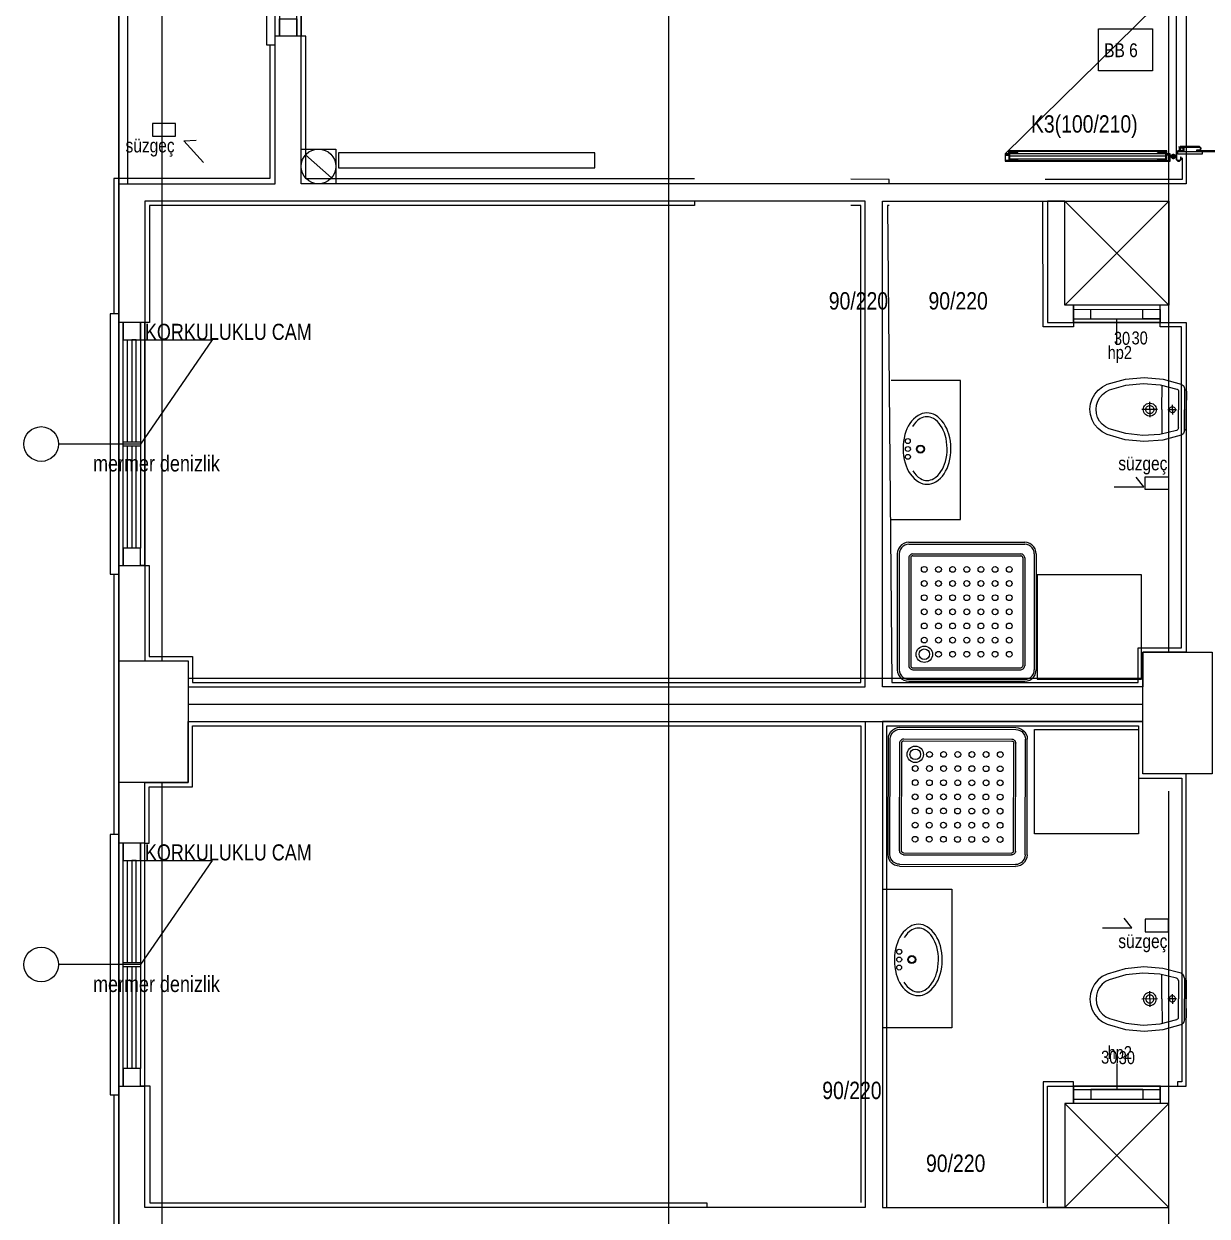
# Model space of a CAD drawing. Header units: centimetres. Extents: x 0 to 12309, y -30 to 2970.
# Drawn here: x 1313.7 to 1654.6, y 1533.8 to 1877.4 of the extents above; entities that cross this region are included whole.
import ezdxf

# ---------------------------------------------------------------- set-up
doc = ezdxf.new("R2010")
doc.units = ezdxf.units.CM
doc.layers.add('SCOTT-MIMARI', color=8, linetype='CONTINUOUS')
doc.styles.get("Standard").update_dxf_attribs({"font": 'arial.ttf', "width": 0.8})

msp = doc.modelspace()

# ---------------------------------------------------------------- linework, layer by layer
at = {"layer": 'SCOTT-MIMARI'}
for p, q in [((1645.65, 1887.3), (1645.65, 1840.32)), ((1597.37, 1839.92), (1597.42, 1839.92)), ((1642.65, 1839.27), (1597.77, 1839.27)), ((1643.05, 1839.92), (1643, 1839.92)), ((1644.33, 1839.48), (1644, 1839.48)), ((1644.3, 1838.92), (1644, 1838.92)), ((1645.65, 1839.17), (1644.05, 1839.17)), ((1644.85, 1839.97), (1644.85, 1838.37)), ((1645.38, 1839.45), (1645.65, 1839.45)), ((1645.38, 1838.89), (1645.65, 1838.89)), ((1628.57, 1784.85), (1628.58, 1792.36)), ((1641.6, 1766.21), (1641.64, 1773.27)), ((1646.38, 1771.43), (1646.35, 1766.19)), ((1648.13, 1772.13), (1648.1, 1766.18)), ((1648.13, 1771.93), (1648.28, 1771.93)), ((1648.63, 1771.57), (1648.6, 1766.17)), ((1640.36, 1766.22), (1635.79, 1766.24)), ((1638.1, 1766.23), (1638.09, 1764.01)), ((1638.1, 1766.23), (1638.11, 1768.45)), ((1641.6, 1766.21), (1641.56, 1759.15)), ((1645.82, 1766.19), (1643.27, 1766.2)), ((1644.6, 1766.19), (1644.59, 1764.79)), ((1644.6, 1766.19), (1644.61, 1767.6)), ((1646.32, 1760.94), (1646.35, 1766.19)), ((1648.07, 1760.23), (1648.1, 1766.18)), ((1648.57, 1760.77), (1648.6, 1766.17)), ((1648.07, 1760.43), (1648.22, 1760.43)), ((1568.69, 1727.98), (1602.05, 1727.98)), ((1568.69, 1727.42), (1602.05, 1727.42)), ((1565.36, 1724.64), (1565.36, 1691.28)), ((1565.91, 1724.64), (1565.91, 1691.28)), ((1568.69, 1723.53), (1568.69, 1692.39)), ((1569.25, 1723.53), (1569.25, 1692.39)), ((1569.8, 1724.64), (1600.94, 1724.64)), ((1569.8, 1724.08), (1600.94, 1724.08)), ((1601.5, 1723.53), (1601.5, 1692.39)), ((1602.05, 1723.53), (1602.05, 1692.39)), ((1604.83, 1724.64), (1604.83, 1691.28)), ((1605.39, 1724.64), (1605.39, 1691.28)), ((1569.8, 1691.84), (1600.94, 1691.84)), ((1569.8, 1691.28), (1600.94, 1691.28)), ((1568.69, 1688.5), (1602.05, 1688.5)), ((1568.69, 1687.94), (1602.05, 1687.94)), ((1566.11, 1674.12), (1599.47, 1674.03)), ((1566.12, 1674.67), (1599.47, 1674.59)), ((1562.69, 1637.99), (1562.77, 1671.35)), ((1563.24, 1637.98), (1563.33, 1671.34)), ((1566.03, 1639.09), (1566.1, 1670.22)), ((1566.58, 1639.09), (1566.66, 1670.22)), ((1567.22, 1671.33), (1598.35, 1671.26)), ((1567.22, 1670.78), (1598.35, 1670.7)), ((1598.83, 1639.01), (1598.91, 1670.14)), ((1599.38, 1639), (1599.46, 1670.14)), ((1602.16, 1637.89), (1602.25, 1671.25)), ((1602.72, 1637.88), (1602.8, 1671.24)), ((1567.13, 1637.97), (1598.27, 1637.9)), ((1567.14, 1638.53), (1598.27, 1638.45)), ((1566.01, 1634.64), (1599.37, 1634.56)), ((1566.02, 1635.2), (1599.38, 1635.11)), ((1641.6, 1596.41), (1641.56, 1603.47)), ((1646.32, 1601.68), (1646.35, 1596.43)), ((1648.07, 1602.39), (1648.1, 1596.44)), ((1648.07, 1602.19), (1648.22, 1602.19)), ((1648.57, 1601.84), (1648.6, 1596.44)), ((1638.1, 1596.39), (1638.09, 1598.61)), ((1644.6, 1596.42), (1644.59, 1597.82)), ((1640.36, 1596.4), (1635.79, 1596.38)), ((1638.1, 1596.39), (1638.11, 1594.17)), ((1641.6, 1596.41), (1641.64, 1589.35)), ((1645.82, 1596.43), (1643.27, 1596.42)), ((1644.6, 1596.42), (1644.61, 1595.02)), ((1646.38, 1591.19), (1646.35, 1596.43)), ((1648.13, 1590.49), (1648.1, 1596.44)), ((1648.63, 1591.04), (1648.6, 1596.44)), ((1648.13, 1590.69), (1648.28, 1590.69)), ((1628.57, 1577.77), (1628.58, 1570.26))]:
    msp.add_line(p, q, dxfattribs=at)
for points in [[(1499.42, 2464.04), (1499.42, 612.01)], [(2046.09, 2034.06), (2046.09, 2348.81), (1341.09, 2348.81), (1341.09, 1531.31)], [(1341.09, 1990.06), (1341.09, 1831.31), (1386.09, 1831.31), (1386.09, 2008.81), (1386.09, 2008.81), (1356.09, 2008.81), (1356.09, 1970.06), (1341.09, 1970.06)], [(1393.59, 2008.81), (1566.09, 2008.81), (1566.09, 2007.56), (1648.59, 2007.56), (1648.59, 1831.31), (1393.59, 1831.31), (1393.59, 2008.81)], [(1643.59, 1696.31), (1643.59, 2007.56)], [(1341.09, 1693.81), (1341.09, 1997.56)], [(1353.59, 1693.81), (1353.59, 1970.06)], [(1386.09, 1963.81), (1386.09, 1966.31), (1383.59, 1966.31), (1383.59, 1893.81), (1383.59, 1871.31), (1386.09, 1871.31)], [(1343.59, 1965.06), (1343.59, 1831.31)], [(1393.59, 1963.81), (1393.59, 1873.81), (1386.09, 1873.81), (1386.09, 1963.81), (1393.59, 1963.81), (1392.34, 1963.81), (1392.34, 1958.81), (1387.34, 1958.81), (1387.34, 1963.81), (1387.34, 1873.81), (1387.34, 1878.81), (1392.34, 1878.81), (1392.34, 1873.81), (1392.34, 1958.81), (1391.09, 1958.81), (1391.09, 1919.43)], [(1596.42, 1839.92), (1644.85, 1887.6), (1645.65, 1887.6)], [(1623.33, 1875.96), (1638.92, 1875.96), (1638.92, 1863.82), (1623.33, 1863.82), (1623.33, 1875.96)], [(1506.96, 1832.68), (1394.96, 1832.68), (1394.96, 1873.81), (1393.59, 1873.81)], [(1384.59, 1871.31), (1384.59, 1832.81), (1341.09, 1832.81), (1339.59, 1832.81), (1339.59, 1793.81)], [(1350.75, 1845.01), (1357.45, 1845.01), (1357.45, 1848.71), (1350.75, 1848.71), (1350.75, 1845.01)], [(1365.49, 1837.39), (1359.76, 1843.71), (1363.34, 1843.9)], [(1647.8, 1840.82), (1646.15, 1840.82), (1645.65, 1840.32), (1645.65, 1838.32), (1646.15, 1837.82), (1646.65, 1837.82), (1647.15, 1838.32), (1647.15, 1839.01), (1646.95, 1839.01), (1646.95, 1838.32), (1646.65, 1838.02), (1646.15, 1838.02), (1645.85, 1838.32), (1645.85, 1840.32), (1646.15, 1840.62), (1648, 1840.62), (1648, 1841.82), (1646.86, 1841.82), (1646.86, 1841.87), (1652.39, 1841.87), (1652.69, 1841.57), (1652.69, 1841.32), (1652.39, 1841.02), (1651.55, 1841.02), (1651.55, 1840.82), (1652.39, 1840.82), (1652.89, 1841.32), (1652.89, 1841.57), (1652.39, 1842.07), (1646.86, 1842.07), (1646.86, 1841.62), (1647.8, 1841.62), (1647.8, 1840.82)], [(1646.8, 1841.57), (1646.59, 1841.83), (1646.55, 1842.04), (1646.55, 1841.57), (1646.55, 1840.87), (1647.74, 1840.87), (1647.74, 1841.57), (1646.8, 1841.57)], [(1403.59, 1841.31), (1403.59, 1831.31), (1393.59, 1831.31), (1393.59, 1841.31), (1403.59, 1841.31)], [(1394.83, 1839.61), (1402.34, 1833.01)], [(1478.25, 1835.85), (1478.25, 1840.22), (1404.35, 1840.22), (1404.35, 1835.85), (1478.25, 1835.85)], [(1596.52, 1837.87), (1596.52, 1839.82), (1597.37, 1839.82), (1597.37, 1839.92), (1596.42, 1839.92), (1596.42, 1837.77), (1644, 1837.77), (1644, 1839.92), (1643.05, 1839.92), (1643.05, 1839.82), (1643.9, 1839.82), (1643.9, 1837.87), (1596.52, 1837.87)], [(1596.52, 1839.57), (1597.47, 1839.57), (1597.47, 1837.97), (1596.52, 1837.97)], [(1596.67, 1839.67), (1597.52, 1839.67), (1597.52, 1840.67), (1642.9, 1840.67), (1642.9, 1839.67), (1643.75, 1839.67), (1643.75, 1839.77), (1643, 1839.77), (1643, 1840.77), (1597.42, 1840.77), (1597.42, 1839.77), (1596.67, 1839.77), (1596.67, 1839.67)], [(1597.57, 1837.92), (1600.07, 1837.92), (1600.07, 1838.12), (1597.77, 1838.12), (1597.77, 1840.42), (1600.07, 1840.42), (1600.07, 1840.62), (1597.57, 1840.62), (1597.57, 1837.92)], [(1600.12, 1840.37), (1597.82, 1840.37), (1597.82, 1840.02), (1642.6, 1840.02), (1642.6, 1840.37), (1640.3, 1840.37), (1640.3, 1840.62), (1600.12, 1840.62), (1600.12, 1840.37)], [(1600.12, 1837.92), (1600.12, 1838.17), (1597.82, 1838.17), (1597.82, 1838.52), (1642.6, 1838.52), (1642.6, 1838.17), (1640.3, 1838.17), (1640.3, 1837.92), (1600.12, 1837.92)], [(1607.99, 1832.62), (1647.49, 1832.62), (1647.49, 1838.81)], [(1642.65, 1838.12), (1640.35, 1838.12), (1640.35, 1837.92), (1642.85, 1837.92), (1642.85, 1840.62), (1640.35, 1840.62), (1640.35, 1840.42), (1642.65, 1840.42), (1642.65, 1838.12)], [(1643.9, 1839.57), (1642.95, 1839.57), (1642.95, 1837.97), (1643.9, 1837.97)], [(1646.18, 1839.81), (1646.18, 1840.56), (1653.15, 1840.56), (1653.15, 1839.81), (1646.18, 1839.81)], [(1646.85, 1841.47), (1646.91, 1840.97), (1646.65, 1840.97), (1646.65, 1841.53), (1646.78, 1841.47), (1646.8, 1841.47), (1646.85, 1841.47)], [(1657.65, 1838.02), (1658.15, 1838.02), (1657.65, 1838.02), (1657.35, 1838.32), (1657.35, 1839.01), (1657.15, 1839.01), (1657.15, 1838.32), (1657.65, 1837.82), (1658.15, 1837.82), (1658.65, 1838.32), (1658.65, 1840.32), (1658.15, 1840.82), (1652.62, 1840.82), (1652.62, 1840.62), (1658.15, 1840.62), (1658.45, 1840.32), (1658.45, 1838.32), (1658.15, 1838.02)], [(1562.99, 1831.31), (1562.99, 1832.56), (1551.96, 1832.58)], [(1556.09, 1826.31), (1348.59, 1826.31), (1348.59, 1693.81), (1361.09, 1693.81), (1361.09, 1686.31), (1556.09, 1686.31), (1556.09, 1826.31)], [(1506.95, 1826.31), (1506.94, 1825.06), (1349.94, 1825.06), (1349.94, 1791.31), (1348.59, 1791.31)], [(1348.59, 1721.31), (1349.84, 1721.31), (1349.84, 1695.06), (1362.34, 1695.06), (1362.34, 1687.56), (1554.84, 1687.56), (1554.84, 1825.06), (1551.94, 1825.06)], [(1648.59, 1696.31), (1636.09, 1696.31), (1636.09, 1686.31), (1561.09, 1686.31), (1561.09, 1826.31), (1613.59, 1826.31), (1613.59, 1826.31), (1608.59, 1826.31), (1608.59, 1791.31), (1648.59, 1791.31), (1648.59, 1696.31)], [(1563, 1825.04), (1562.5, 1825.04), (1563.74, 1687.55), (1634.74, 1687.55), (1634.74, 1697.55), (1647.24, 1697.55), (1647.24, 1790.05), (1641.08, 1790.05), (1641.08, 1791.31)], [(1616.08, 1791.35), (1616.08, 1790.1), (1607.33, 1790.1), (1607.25, 1826.31)], [(1613.59, 1826.31), (1643.59, 1826.31), (1643.59, 1796.31), (1613.59, 1796.31), (1613.59, 1826.31), (1643.59, 1796.31), (1613.59, 1796.31), (1643.59, 1826.31)], [(1341.09, 1791.31), (1341.09, 1793.81), (1338.59, 1793.81), (1338.59, 1721.31), (1338.59, 1718.81), (1341.09, 1718.81)], [(1616.08, 1791.32), (1616.08, 1791.32), (1616.09, 1796.32), (1616.09, 1795.13), (1641.09, 1795.1), (1641.08, 1791.3), (1616.08, 1791.32)], [(1641.09, 1796.3), (1616.09, 1796.32), (1616.08, 1791.35), (1641.08, 1791.3), (1641.09, 1796.3)], [(1616.08, 1792.35), (1621.08, 1792.34), (1621.09, 1795.12)], [(1641.08, 1792.37), (1636.08, 1792.38), (1636.09, 1795.11)], [(1348.59, 1721.31), (1348.59, 1791.31), (1341.09, 1791.31), (1341.09, 1721.31), (1348.59, 1721.31), (1347.34, 1721.31), (1347.34, 1726.31), (1342.34, 1726.31), (1342.34, 1721.31), (1342.34, 1791.31), (1342.34, 1786.31), (1347.34, 1786.31), (1347.34, 1791.31), (1347.34, 1726.31), (1346.09, 1726.31), (1346.09, 1755.68)], [(1621.08, 1792.34), (1641.08, 1792.37)], [(1636.08, 1792.33), (1621.08, 1792.34)], [(1641.08, 1792.32), (1641.08, 1792.32)], [(1343.59, 1756.93), (1343.59, 1786.31)], [(1346.09, 1756.93), (1346.09, 1786.31), (1344.84, 1786.31), (1344.84, 1756.93)], [(1347.34, 1786.31), (1367.92, 1786.31), (1347.34, 1756.31)], [(1563.59, 1734.58), (1583.59, 1734.58), (1583.59, 1774.58), (1563.59, 1774.58)], [(1620.85, 1766.31), (1621.01, 1767.86), (1621.48, 1769.33), (1622.23, 1770.69), (1623.23, 1771.87), (1624.45, 1772.82), (1625.84, 1773.52)], [(1625.84, 1773.52), (1631.08, 1774.99), (1636.5, 1775.49), (1641.92, 1775), (1647.16, 1773.54)], [(1626.46, 1771.88), (1631.22, 1773.23), (1636.15, 1773.73), (1641.08, 1773.37), (1645.88, 1772.14)], [(1647.16, 1773.54), (1647.43, 1773.4), (1647.67, 1773.21), (1647.87, 1772.98), (1648.01, 1772.72), (1648.1, 1772.43), (1648.13, 1772.13)], [(1622.6, 1766.31), (1622.73, 1767.5), (1623.09, 1768.64), (1623.67, 1769.69), (1624.45, 1770.61), (1625.39, 1771.34), (1626.46, 1771.88)], [(1645.88, 1772.14), (1646.01, 1772.08), (1646.14, 1771.98), (1646.24, 1771.87), (1646.32, 1771.73), (1646.36, 1771.59), (1646.38, 1771.43)], [(1648.28, 1771.93), (1648.36, 1771.92), (1648.43, 1771.89), (1648.5, 1771.85), (1648.55, 1771.79), (1648.59, 1771.73), (1648.62, 1771.65), (1648.63, 1771.57)], [(1625.77, 1759.06), (1624.39, 1759.77), (1623.18, 1760.74), (1622.19, 1761.93), (1621.45, 1763.29), (1621, 1764.77), (1620.85, 1766.31)], [(1626.41, 1760.69), (1625.34, 1761.24), (1624.4, 1761.99), (1623.63, 1762.91), (1623.06, 1763.96), (1622.71, 1765.11), (1622.6, 1766.31)], [(1636.23, 1766.24), (1636.27, 1766.63), (1636.39, 1767), (1636.59, 1767.34), (1636.85, 1767.63), (1637.17, 1767.86), (1637.53, 1768.01), (1637.91, 1768.09), (1638.31, 1768.09), (1638.69, 1768.01), (1639.05, 1767.85), (1639.36, 1767.61), (1639.62, 1767.32), (1639.82, 1766.98), (1639.94, 1766.61), (1639.98, 1766.22)], [(1639.98, 1766.22), (1639.93, 1765.83), (1639.81, 1765.46), (1639.61, 1765.12), (1639.35, 1764.83), (1639.03, 1764.6), (1638.67, 1764.44), (1638.29, 1764.36), (1637.89, 1764.36), (1637.51, 1764.45), (1637.15, 1764.61), (1636.84, 1764.84), (1636.58, 1765.13), (1636.38, 1765.47), (1636.26, 1765.85), (1636.23, 1766.24)], [(1636.95, 1766.23), (1636.98, 1766.47), (1637.05, 1766.7), (1637.17, 1766.91), (1637.34, 1767.09), (1637.53, 1767.23), (1637.75, 1767.32), (1637.99, 1767.37), (1638.23, 1767.37), (1638.46, 1767.32), (1638.68, 1767.22), (1638.87, 1767.08), (1639.03, 1766.9), (1639.15, 1766.69), (1639.23, 1766.46), (1639.25, 1766.22)], [(1639.25, 1766.22), (1639.22, 1765.98), (1639.15, 1765.75), (1639.03, 1765.55), (1638.87, 1765.37), (1638.67, 1765.23), (1638.45, 1765.13), (1638.21, 1765.08), (1637.97, 1765.08), (1637.74, 1765.14), (1637.52, 1765.23), (1637.33, 1765.38), (1637.17, 1765.56), (1637.05, 1765.77), (1636.97, 1765.99), (1636.95, 1766.23)], [(1643.73, 1766.2), (1643.75, 1766.38), (1643.8, 1766.55), (1643.89, 1766.71), (1644.02, 1766.85), (1644.17, 1766.95), (1644.33, 1767.03), (1644.51, 1767.07), (1644.7, 1767.06), (1644.87, 1767.03), (1645.04, 1766.95), (1645.19, 1766.84), (1645.31, 1766.71), (1645.4, 1766.55), (1645.46, 1766.37), (1645.48, 1766.19)], [(1645.48, 1766.19), (1645.46, 1766.01), (1645.4, 1765.83), (1645.31, 1765.68), (1645.18, 1765.54), (1645.03, 1765.43), (1644.87, 1765.36), (1644.69, 1765.32), (1644.5, 1765.32), (1644.33, 1765.36), (1644.16, 1765.44), (1644.01, 1765.55), (1643.89, 1765.68), (1643.8, 1765.84), (1643.74, 1766.02), (1643.73, 1766.2)], [(1571.36, 1764.55), (1570.68, 1764.06), (1570.05, 1763.51), (1569.48, 1762.9), (1568.99, 1762.22)], [(1571.94, 1763.62), (1571.3, 1763.16), (1570.71, 1762.63), (1570.19, 1762.03), (1569.74, 1761.38)], [(1573.84, 1765.27), (1573.19, 1765.22), (1572.55, 1765.08), (1571.94, 1764.85), (1571.36, 1764.55)], [(1573.84, 1764.17), (1573.35, 1764.14), (1572.86, 1764.03), (1572.39, 1763.86), (1571.94, 1763.62)], [(1576.32, 1764.58), (1575.74, 1764.88), (1575.13, 1765.1), (1574.49, 1765.23), (1573.84, 1765.27)], [(1575.75, 1763.65), (1575.31, 1763.88), (1574.83, 1764.04), (1574.34, 1764.14), (1573.84, 1764.17)], [(1577.83, 1761.68), (1577.39, 1762.25), (1576.89, 1762.77), (1576.35, 1763.24), (1575.75, 1763.65)], [(1578.73, 1762.29), (1578.22, 1762.96), (1577.65, 1763.57), (1577.01, 1764.11), (1576.32, 1764.58)], [(1568.99, 1762.22), (1568.53, 1761.47), (1568.14, 1760.69), (1567.81, 1759.87), (1567.55, 1759.03)], [(1579.16, 1758.82), (1578.91, 1759.57), (1578.61, 1760.3), (1578.24, 1761), (1577.83, 1761.68)], [(1580.21, 1759.12), (1579.94, 1759.96), (1579.6, 1760.77), (1579.19, 1761.55), (1578.73, 1762.29)], [(1580.8, 1755.04), (1580.76, 1756.07), (1580.64, 1757.1), (1580.46, 1758.12), (1580.21, 1759.12)], [(1645.81, 1760.23), (1641.01, 1759.06), (1636.07, 1758.74), (1631.15, 1759.29), (1626.41, 1760.69)], [(1646.32, 1760.94), (1646.31, 1760.79), (1646.26, 1760.64), (1646.18, 1760.5), (1646.08, 1760.39), (1645.96, 1760.3), (1645.81, 1760.23)], [(1648.07, 1760.23), (1648.04, 1759.93), (1647.95, 1759.64), (1647.8, 1759.37), (1647.6, 1759.14), (1647.36, 1758.96), (1647.09, 1758.83)], [(1648.57, 1760.77), (1648.56, 1760.7), (1648.54, 1760.62), (1648.5, 1760.56), (1648.44, 1760.5), (1648.37, 1760.46), (1648.3, 1760.43), (1648.22, 1760.43)], [(1347.34, 1756.31), (1323.71, 1756.31)], [(1347.34, 1755.68), (1342.34, 1755.68), (1342.34, 1756.93), (1347.34, 1756.93), (1347.34, 1755.68)], [(1344.84, 1755.68), (1344.84, 1726.31), (1343.59, 1726.31), (1343.59, 1755.68)], [(1567.55, 1759.03), (1567.31, 1758.03), (1567.14, 1757.01), (1567.05, 1755.98), (1567.02, 1754.94)], [(1579.7, 1755.03), (1579.67, 1755.99), (1579.56, 1756.94), (1579.39, 1757.89), (1579.16, 1758.82)], [(1647.09, 1758.83), (1641.83, 1757.42), (1636.41, 1756.99), (1630.99, 1757.54), (1625.77, 1759.06)], [(1567.02, 1754.94), (1567.06, 1753.91), (1567.17, 1752.88), (1567.35, 1751.86), (1567.6, 1750.86)], [(1579.21, 1751.23), (1579.43, 1752.17), (1579.59, 1753.11), (1579.68, 1754.07), (1579.7, 1755.03)], [(1580.27, 1750.94), (1580.51, 1751.95), (1580.67, 1752.97), (1580.77, 1754), (1580.8, 1755.04)], [(1567.6, 1750.86), (1567.88, 1750.02), (1568.22, 1749.21), (1568.62, 1748.43), (1569.09, 1747.69)], [(1577.92, 1748.36), (1578.33, 1749.03), (1578.68, 1749.74), (1578.98, 1750.48), (1579.21, 1751.23)], [(1578.83, 1747.75), (1579.28, 1748.51), (1579.68, 1749.29), (1580.01, 1750.11), (1580.27, 1750.94)], [(1569.09, 1747.69), (1569.59, 1747.02), (1570.17, 1746.41), (1570.81, 1745.87), (1571.5, 1745.4)], [(1569.83, 1748.55), (1570.29, 1747.9), (1570.82, 1747.31), (1571.41, 1746.78), (1572.06, 1746.33)], [(1571.5, 1745.4), (1572.08, 1745.1), (1572.69, 1744.88), (1573.33, 1744.75), (1573.98, 1744.71)], [(1572.06, 1746.33), (1572.51, 1746.1), (1572.98, 1745.93), (1573.47, 1745.83), (1573.97, 1745.8)], [(1573.97, 1745.8), (1574.47, 1745.84), (1574.96, 1745.95), (1575.43, 1746.12), (1575.87, 1746.36)], [(1573.98, 1744.71), (1574.63, 1744.76), (1575.27, 1744.9), (1575.88, 1745.12), (1576.45, 1745.43)], [(1575.87, 1746.36), (1576.46, 1746.77), (1577, 1747.25), (1577.49, 1747.78), (1577.92, 1748.36)], [(1576.45, 1745.43), (1577.14, 1745.91), (1577.77, 1746.47), (1578.33, 1747.08), (1578.83, 1747.75)], [(1627.88, 1743.96), (1636.4, 1743.96), (1634.14, 1746.74)], [(1636.77, 1746.88), (1643.47, 1746.88), (1643.47, 1743.19), (1636.77, 1743.19), (1636.77, 1746.88)], [(1568.69, 1727.98), (1567.95, 1727.89), (1567.24, 1727.65), (1566.61, 1727.25), (1566.08, 1726.72), (1565.69, 1726.09), (1565.44, 1725.38), (1565.36, 1724.64)], [(1568.69, 1727.42), (1568.07, 1727.35), (1567.49, 1727.15), (1566.96, 1726.81), (1566.52, 1726.37), (1566.19, 1725.85), (1565.98, 1725.26), (1565.91, 1724.64)], [(1605.39, 1724.64), (1605.3, 1725.38), (1605.06, 1726.09), (1604.66, 1726.72), (1604.13, 1727.25), (1603.5, 1727.65), (1602.79, 1727.89), (1602.05, 1727.98)], [(1604.83, 1724.64), (1604.76, 1725.26), (1604.56, 1725.85), (1604.22, 1726.37), (1603.78, 1726.81), (1603.26, 1727.15), (1602.67, 1727.35), (1602.05, 1727.42)], [(1569.8, 1724.64), (1569.56, 1724.61), (1569.32, 1724.53), (1569.11, 1724.4), (1568.93, 1724.22), (1568.8, 1724.01), (1568.72, 1723.78), (1568.69, 1723.53)], [(1569.8, 1724.08), (1569.68, 1724.07), (1569.56, 1724.03), (1569.46, 1723.96), (1569.37, 1723.88), (1569.3, 1723.77), (1569.26, 1723.65), (1569.25, 1723.53)], [(1602.05, 1723.53), (1602.02, 1723.78), (1601.94, 1724.01), (1601.81, 1724.22), (1601.63, 1724.4), (1601.42, 1724.53), (1601.19, 1724.61), (1600.94, 1724.64)], [(1601.5, 1723.53), (1601.48, 1723.65), (1601.44, 1723.77), (1601.37, 1723.88), (1601.29, 1723.96), (1601.18, 1724.03), (1601.06, 1724.07), (1600.94, 1724.08)], [(1339.59, 1718.81), (1339.59, 1643.81)], [(1635.66, 1718.59), (1605.66, 1718.59), (1605.66, 1688.59), (1635.66, 1688.59), (1635.66, 1718.59)], [(1636.09, 1661.31), (1636.09, 1696.31), (1656.09, 1696.31), (1656.09, 1661.31), (1636.09, 1661.31)], [(1361.09, 1693.81), (1361.09, 1658.81), (1341.09, 1658.81), (1341.09, 1693.81), (1361.09, 1693.81)], [(1565.36, 1691.28), (1565.44, 1690.54), (1565.69, 1689.83), (1566.08, 1689.2), (1566.61, 1688.67), (1567.24, 1688.28), (1567.95, 1688.03), (1568.69, 1687.94)], [(1565.91, 1691.28), (1565.98, 1690.66), (1566.19, 1690.07), (1566.52, 1689.55), (1566.96, 1689.11), (1567.49, 1688.78), (1568.07, 1688.57), (1568.69, 1688.5)], [(1568.69, 1692.39), (1568.72, 1692.15), (1568.8, 1691.91), (1568.93, 1691.7), (1569.11, 1691.52), (1569.32, 1691.39), (1569.56, 1691.31), (1569.8, 1691.28)], [(1569.25, 1692.39), (1569.26, 1692.27), (1569.3, 1692.15), (1569.37, 1692.05), (1569.46, 1691.96), (1569.56, 1691.89), (1569.68, 1691.85), (1569.8, 1691.84)], [(1600.94, 1691.84), (1601.06, 1691.85), (1601.18, 1691.89), (1601.29, 1691.96), (1601.37, 1692.05), (1601.44, 1692.15), (1601.48, 1692.27), (1601.5, 1692.39)], [(1600.94, 1691.28), (1601.19, 1691.31), (1601.42, 1691.39), (1601.63, 1691.52), (1601.81, 1691.7), (1601.94, 1691.91), (1602.02, 1692.15), (1602.05, 1692.39)], [(1602.05, 1687.94), (1602.79, 1688.03), (1603.5, 1688.28), (1604.13, 1688.67), (1604.66, 1689.2), (1605.06, 1689.83), (1605.3, 1690.54), (1605.39, 1691.28)], [(1602.05, 1688.5), (1602.67, 1688.57), (1603.26, 1688.78), (1603.78, 1689.11), (1604.22, 1689.55), (1604.56, 1690.07), (1604.76, 1690.66), (1604.83, 1691.28)], [(1361.09, 1688.81), (1636.09, 1688.81)], [(1361.09, 1681.31), (1636.09, 1681.31)], [(1556.09, 1536.31), (1348.59, 1536.31), (1348.59, 1658.81), (1361.09, 1658.81), (1361.09, 1676.31), (1556.09, 1676.31), (1556.09, 1536.31)], [(1348.59, 1641.31), (1349.84, 1641.31), (1349.84, 1657.56), (1362.34, 1657.56), (1362.34, 1675.06), (1554.84, 1675.06), (1554.84, 1537.73)], [(1361.09, 1676.31), (1636.09, 1676.31)], [(1648.59, 1661.31), (1636.09, 1661.31), (1636.09, 1676.31), (1561.09, 1676.31), (1561.09, 1536.31), (1613.59, 1536.31), (1613.59, 1536.31), (1608.59, 1536.31), (1608.59, 1571.31), (1648.59, 1571.31), (1648.59, 1661.31)], [(1562.34, 1536.31), (1562.34, 1675.06), (1634.84, 1675.06), (1634.84, 1660.06), (1647.34, 1660.06), (1647.34, 1572.56), (1646.07, 1572.56), (1646.08, 1571.32)], [(1562.77, 1671.35), (1562.86, 1672.09), (1563.1, 1672.79), (1563.5, 1673.42), (1564.03, 1673.95), (1564.67, 1674.35), (1565.37, 1674.59), (1566.12, 1674.67)], [(1563.33, 1671.34), (1563.4, 1671.96), (1563.61, 1672.55), (1563.94, 1673.08), (1564.38, 1673.51), (1564.91, 1673.84), (1565.5, 1674.05), (1566.11, 1674.12)], [(1599.47, 1674.59), (1600.22, 1674.5), (1600.92, 1674.25), (1601.55, 1673.86), (1602.08, 1673.33), (1602.48, 1672.69), (1602.72, 1671.99), (1602.8, 1671.24)], [(1599.47, 1674.03), (1600.09, 1673.96), (1600.68, 1673.75), (1601.21, 1673.42), (1601.64, 1672.98), (1601.97, 1672.45), (1602.18, 1671.86), (1602.25, 1671.25)], [(1634.84, 1644.02), (1604.84, 1644.02), (1604.84, 1674.02), (1634.84, 1674.02), (1634.84, 1644.02)], [(1566.1, 1670.22), (1566.13, 1670.47), (1566.22, 1670.71), (1566.35, 1670.92), (1566.52, 1671.09), (1566.74, 1671.23), (1566.97, 1671.31), (1567.22, 1671.33)], [(1566.66, 1670.22), (1566.67, 1670.35), (1566.72, 1670.46), (1566.78, 1670.57), (1566.87, 1670.66), (1566.98, 1670.72), (1567.09, 1670.76), (1567.22, 1670.78)], [(1598.35, 1671.26), (1598.6, 1671.23), (1598.84, 1671.14), (1599.05, 1671.01), (1599.22, 1670.83), (1599.35, 1670.62), (1599.44, 1670.39), (1599.46, 1670.14)], [(1598.35, 1670.7), (1598.48, 1670.69), (1598.59, 1670.64), (1598.7, 1670.58), (1598.79, 1670.49), (1598.85, 1670.38), (1598.89, 1670.27), (1598.91, 1670.14)], [(1341.09, 1373.81), (1341.09, 1658.81)], [(1353.59, 1373.81), (1353.59, 1658.81)], [(1643.59, 1361.31), (1643.59, 1656.31)], [(1341.09, 1641.31), (1341.09, 1643.81), (1338.59, 1643.81), (1338.59, 1571.31), (1338.59, 1568.81), (1341.09, 1568.81)], [(1348.59, 1571.31), (1348.59, 1641.31), (1341.09, 1641.31), (1341.09, 1571.31), (1348.59, 1571.31), (1347.34, 1571.31), (1347.34, 1576.31), (1342.34, 1576.31), (1342.34, 1571.31), (1342.34, 1641.31), (1342.34, 1636.31), (1347.34, 1636.31), (1347.34, 1641.31), (1347.34, 1576.31), (1346.09, 1576.31), (1346.09, 1605.68)], [(1567.13, 1637.97), (1566.89, 1638), (1566.65, 1638.09), (1566.44, 1638.22), (1566.27, 1638.4), (1566.13, 1638.61), (1566.05, 1638.84), (1566.03, 1639.09)], [(1567.14, 1638.53), (1567.01, 1638.54), (1566.89, 1638.59), (1566.79, 1638.65), (1566.7, 1638.74), (1566.64, 1638.85), (1566.59, 1638.96), (1566.58, 1639.09)], [(1598.83, 1639.01), (1598.81, 1638.88), (1598.77, 1638.77), (1598.71, 1638.66), (1598.62, 1638.57), (1598.51, 1638.51), (1598.4, 1638.47), (1598.27, 1638.45)], [(1599.38, 1639), (1599.36, 1638.76), (1599.27, 1638.52), (1599.14, 1638.31), (1598.96, 1638.14), (1598.75, 1638), (1598.52, 1637.92), (1598.27, 1637.9)], [(1343.59, 1606.93), (1343.59, 1636.31)], [(1346.09, 1606.93), (1346.09, 1636.31), (1344.84, 1636.31), (1344.84, 1606.93)], [(1347.34, 1636.31), (1367.92, 1636.31), (1347.34, 1606.31)], [(1566.01, 1634.64), (1565.27, 1634.73), (1564.57, 1634.98), (1563.94, 1635.37), (1563.41, 1635.9), (1563.01, 1636.54), (1562.77, 1637.24), (1562.69, 1637.99)], [(1566.02, 1635.2), (1565.4, 1635.27), (1564.81, 1635.48), (1564.28, 1635.81), (1563.84, 1636.25), (1563.51, 1636.78), (1563.31, 1637.37), (1563.24, 1637.98)], [(1602.72, 1637.88), (1602.63, 1637.14), (1602.38, 1636.44), (1601.99, 1635.81), (1601.46, 1635.28), (1600.82, 1634.88), (1600.12, 1634.64), (1599.37, 1634.56)], [(1602.16, 1637.89), (1602.09, 1637.27), (1601.88, 1636.68), (1601.55, 1636.15), (1601.11, 1635.72), (1600.58, 1635.39), (1599.99, 1635.18), (1599.38, 1635.11)], [(1561.09, 1628.04), (1581.09, 1628.04), (1581.09, 1588.04), (1561.09, 1588.04)], [(1624.43, 1616.9), (1632.96, 1616.9), (1630.7, 1619.68)], [(1636.77, 1615.73), (1643.47, 1615.73), (1643.47, 1619.43), (1636.77, 1619.43), (1636.77, 1615.73)], [(1566.59, 1614.93), (1566.12, 1614.18), (1565.72, 1613.4), (1565.38, 1612.59), (1565.1, 1611.76)], [(1569, 1617.22), (1568.31, 1616.75), (1567.67, 1616.2), (1567.09, 1615.6), (1566.59, 1614.93)], [(1569.56, 1616.29), (1568.91, 1615.83), (1568.32, 1615.31), (1567.79, 1614.72), (1567.33, 1614.07)], [(1571.48, 1617.91), (1570.83, 1617.87), (1570.19, 1617.74), (1569.58, 1617.52), (1569, 1617.22)], [(1571.47, 1616.81), (1570.97, 1616.78), (1570.48, 1616.68), (1570.01, 1616.52), (1569.56, 1616.29)], [(1573.37, 1616.26), (1572.93, 1616.5), (1572.46, 1616.67), (1571.97, 1616.78), (1571.47, 1616.81)], [(1573.95, 1617.19), (1573.38, 1617.49), (1572.77, 1617.72), (1572.13, 1617.86), (1571.48, 1617.91)], [(1575.42, 1614.26), (1574.99, 1614.84), (1574.5, 1615.37), (1573.96, 1615.84), (1573.37, 1616.26)], [(1576.33, 1614.86), (1575.83, 1615.54), (1575.27, 1616.15), (1574.64, 1616.7), (1573.95, 1617.19)], [(1577.77, 1611.67), (1577.51, 1612.51), (1577.18, 1613.32), (1576.78, 1614.11), (1576.33, 1614.86)], [(1565.1, 1611.76), (1564.85, 1610.76), (1564.67, 1609.74), (1564.56, 1608.71), (1564.52, 1607.68)], [(1576.71, 1611.39), (1576.48, 1612.14), (1576.18, 1612.88), (1575.83, 1613.58), (1575.42, 1614.26)], [(1577.2, 1607.59), (1577.18, 1608.55), (1577.09, 1609.5), (1576.93, 1610.45), (1576.71, 1611.39)], [(1578.3, 1607.58), (1578.27, 1608.61), (1578.17, 1609.64), (1578.01, 1610.67), (1577.77, 1611.67)], [(1347.34, 1606.31), (1323.71, 1606.31)], [(1347.34, 1605.68), (1342.34, 1605.68), (1342.34, 1606.93), (1347.34, 1606.93), (1347.34, 1605.68)], [(1344.84, 1605.68), (1344.84, 1576.31), (1343.59, 1576.31), (1343.59, 1605.68)], [(1564.52, 1607.68), (1564.55, 1606.64), (1564.64, 1605.61), (1564.81, 1604.59), (1565.05, 1603.58)], [(1576.66, 1603.8), (1576.89, 1604.73), (1577.06, 1605.67), (1577.17, 1606.63), (1577.2, 1607.59)], [(1577.71, 1603.5), (1577.96, 1604.5), (1578.14, 1605.52), (1578.26, 1606.55), (1578.3, 1607.58)], [(1647.09, 1603.79), (1641.83, 1605.2), (1636.41, 1605.63), (1630.99, 1605.08), (1625.77, 1603.55)], [(1565.05, 1603.58), (1565.31, 1602.75), (1565.64, 1601.93), (1566.03, 1601.15), (1566.49, 1600.39)], [(1567.24, 1601.24), (1567.69, 1600.59), (1568.21, 1599.99), (1568.8, 1599.46), (1569.44, 1599)], [(1575.33, 1600.94), (1575.74, 1601.61), (1576.11, 1602.31), (1576.41, 1603.04), (1576.66, 1603.8)], [(1576.23, 1600.33), (1576.69, 1601.07), (1577.1, 1601.85), (1577.44, 1602.66), (1577.71, 1603.5)], [(1625.77, 1603.55), (1624.39, 1602.85), (1623.18, 1601.88), (1622.19, 1600.69), (1621.45, 1599.33), (1621, 1597.84), (1620.85, 1596.3)], [(1626.41, 1601.93), (1625.34, 1601.38), (1624.4, 1600.63), (1623.63, 1599.71), (1623.06, 1598.65), (1622.71, 1597.5), (1622.6, 1596.31)], [(1645.81, 1602.38), (1641.01, 1603.56), (1636.07, 1603.87), (1631.15, 1603.32), (1626.41, 1601.93)], [(1646.32, 1601.68), (1646.31, 1601.83), (1646.26, 1601.98), (1646.18, 1602.11), (1646.08, 1602.23), (1645.96, 1602.32), (1645.81, 1602.38)], [(1648.07, 1602.39), (1648.04, 1602.69), (1647.95, 1602.98), (1647.8, 1603.24), (1647.6, 1603.47), (1647.36, 1603.66), (1647.09, 1603.79)], [(1648.57, 1601.84), (1648.56, 1601.92), (1648.54, 1601.99), (1648.5, 1602.06), (1648.44, 1602.12), (1648.37, 1602.16), (1648.3, 1602.18), (1648.22, 1602.19)], [(1566.49, 1600.39), (1566.98, 1599.72), (1567.55, 1599.1), (1568.18, 1598.55), (1568.86, 1598.07)], [(1568.86, 1598.07), (1569.44, 1597.76), (1570.05, 1597.54), (1570.69, 1597.4), (1571.34, 1597.35)], [(1569.44, 1599), (1569.89, 1598.76), (1570.36, 1598.59), (1570.85, 1598.48), (1571.34, 1598.44)], [(1571.34, 1598.44), (1571.84, 1598.47), (1572.33, 1598.57), (1572.81, 1598.74), (1573.25, 1598.97)], [(1571.34, 1597.35), (1571.99, 1597.39), (1572.63, 1597.52), (1573.24, 1597.74), (1573.82, 1598.04)], [(1573.25, 1598.97), (1573.85, 1599.38), (1574.39, 1599.84), (1574.89, 1600.37), (1575.33, 1600.94)], [(1573.82, 1598.04), (1574.51, 1598.51), (1575.15, 1599.05), (1575.72, 1599.66), (1576.23, 1600.33)], [(1639.98, 1596.4), (1639.93, 1596.79), (1639.81, 1597.16), (1639.61, 1597.5), (1639.35, 1597.79), (1639.03, 1598.02), (1638.67, 1598.18), (1638.29, 1598.26), (1637.89, 1598.25), (1637.51, 1598.17), (1637.15, 1598.01), (1636.84, 1597.78), (1636.58, 1597.48), (1636.38, 1597.14), (1636.26, 1596.77), (1636.23, 1596.38)], [(1620.85, 1596.3), (1621.01, 1594.76), (1621.48, 1593.28), (1622.23, 1591.93), (1623.23, 1590.75), (1624.45, 1589.79), (1625.84, 1589.1)], [(1622.6, 1596.31), (1622.73, 1595.12), (1623.09, 1593.97), (1623.67, 1592.92), (1624.45, 1592.01), (1625.39, 1591.27), (1626.46, 1590.73)], [(1636.23, 1596.38), (1636.27, 1595.99), (1636.39, 1595.62), (1636.59, 1595.28), (1636.85, 1594.99), (1637.17, 1594.76), (1637.53, 1594.6), (1637.91, 1594.52), (1638.31, 1594.53), (1638.69, 1594.61), (1639.05, 1594.77), (1639.36, 1595), (1639.62, 1595.3), (1639.82, 1595.64), (1639.94, 1596.01), (1639.98, 1596.4)], [(1639.25, 1596.4), (1639.22, 1596.63), (1639.15, 1596.86), (1639.03, 1597.07), (1638.87, 1597.25), (1638.67, 1597.39), (1638.45, 1597.49), (1638.21, 1597.53), (1637.97, 1597.53), (1637.74, 1597.48), (1637.52, 1597.38), (1637.33, 1597.24), (1637.17, 1597.06), (1637.05, 1596.85), (1636.97, 1596.62), (1636.95, 1596.38)], [(1636.95, 1596.38), (1636.98, 1596.14), (1637.05, 1595.92), (1637.17, 1595.71), (1637.34, 1595.53), (1637.53, 1595.39), (1637.75, 1595.29), (1637.99, 1595.25), (1638.23, 1595.25), (1638.46, 1595.3), (1638.68, 1595.4), (1638.87, 1595.54), (1639.03, 1595.72), (1639.15, 1595.93), (1639.23, 1596.16), (1639.25, 1596.4)], [(1645.48, 1596.43), (1645.46, 1596.61), (1645.4, 1596.78), (1645.31, 1596.94), (1645.18, 1597.08), (1645.03, 1597.18), (1644.87, 1597.26), (1644.69, 1597.29), (1644.5, 1597.29), (1644.33, 1597.25), (1644.16, 1597.18), (1644.01, 1597.07), (1643.89, 1596.93), (1643.8, 1596.77), (1643.74, 1596.6), (1643.73, 1596.42)], [(1643.73, 1596.42), (1643.75, 1596.24), (1643.8, 1596.06), (1643.89, 1595.9), (1644.02, 1595.77), (1644.17, 1595.66), (1644.33, 1595.59), (1644.51, 1595.55), (1644.7, 1595.55), (1644.87, 1595.59), (1645.04, 1595.67), (1645.19, 1595.78), (1645.31, 1595.91), (1645.4, 1596.07), (1645.46, 1596.24), (1645.48, 1596.43)], [(1645.88, 1590.47), (1646.01, 1590.54), (1646.14, 1590.63), (1646.24, 1590.75), (1646.32, 1590.88), (1646.36, 1591.03), (1646.38, 1591.19)], [(1648.28, 1590.69), (1648.36, 1590.7), (1648.43, 1590.73), (1648.5, 1590.77), (1648.55, 1590.82), (1648.59, 1590.89), (1648.62, 1590.96), (1648.63, 1591.04)], [(1625.84, 1589.1), (1631.08, 1587.63), (1636.5, 1587.13), (1641.92, 1587.62), (1647.16, 1589.08)], [(1626.46, 1590.73), (1631.22, 1589.38), (1636.15, 1588.88), (1641.08, 1589.25), (1645.88, 1590.47)], [(1647.16, 1589.08), (1647.43, 1589.22), (1647.67, 1589.4), (1647.87, 1589.63), (1648.01, 1589.9), (1648.1, 1590.19), (1648.13, 1590.49)], [(1510.57, 1536.31), (1510.57, 1537.56), (1350.07, 1537.56), (1350.07, 1571.31), (1348.59, 1571.31)], [(1616.08, 1571.27), (1616.08, 1572.52), (1607.33, 1572.52), (1607.34, 1537.63)], [(1616.08, 1571.3), (1616.08, 1571.3), (1616.09, 1566.3), (1616.09, 1567.49), (1641.09, 1567.51), (1641.08, 1571.32), (1616.08, 1571.3)], [(1641.09, 1566.32), (1616.09, 1566.3), (1616.08, 1571.27), (1641.08, 1571.32), (1641.09, 1566.32)], [(1616.08, 1570.27), (1621.08, 1570.27), (1621.09, 1567.49)], [(1636.08, 1570.29), (1621.08, 1570.27)], [(1621.08, 1570.27), (1641.08, 1570.24)], [(1641.08, 1570.24), (1636.08, 1570.24), (1636.09, 1567.51)], [(1641.08, 1570.3), (1641.08, 1570.3)], [(1339.59, 1568.81), (1339.59, 1531.31), (1339.59, 1529.81), (1384.59, 1529.81), (1384.59, 1491.31)], [(1613.59, 1536.31), (1643.59, 1536.31), (1643.59, 1566.31), (1613.59, 1566.31), (1613.59, 1536.31), (1643.59, 1566.31), (1613.59, 1566.31), (1643.59, 1536.31)]]:
    msp.add_lwpolyline(points, dxfattribs=at)
for centre, radius in [((1398.59, 1836.31), 5), ((1644.85, 1839.17), 0.6), ((1644.85, 1839.17), 0.4), ((1318.71, 1756.31), 5), ((1568.39, 1757.16), 0.713), ((1572.03, 1754.86), 1.15), ((1572.03, 1754.86), 0.969), ((1568.41, 1754.86), 0.713), ((1568.42, 1752.61), 0.713), ((1573.14, 1720.19), 0.834), ((1577.22, 1720.18), 0.834), ((1581.29, 1720.18), 0.834), ((1585.37, 1720.18), 0.834), ((1589.45, 1720.18), 0.834), ((1593.53, 1720.18), 0.834), ((1597.6, 1720.18), 0.834), ((1573.14, 1716.11), 0.834), ((1577.22, 1716.11), 0.834), ((1581.29, 1716.11), 0.834), ((1585.37, 1716.11), 0.834), ((1589.45, 1716.11), 0.834), ((1593.53, 1716.11), 0.834), ((1597.6, 1716.11), 0.834), ((1573.14, 1712.03), 0.834), ((1577.22, 1712.03), 0.834), ((1581.29, 1712.03), 0.834), ((1585.37, 1712.03), 0.834), ((1589.45, 1712.03), 0.834), ((1593.53, 1712.03), 0.834), ((1597.6, 1712.03), 0.834), ((1573.14, 1707.96), 0.834), ((1577.22, 1707.96), 0.834), ((1581.29, 1707.96), 0.834), ((1585.37, 1707.96), 0.834), ((1589.45, 1707.96), 0.834), ((1593.53, 1707.96), 0.834), ((1597.6, 1707.96), 0.834), ((1573.14, 1703.88), 0.834), ((1577.22, 1703.88), 0.834), ((1581.29, 1703.88), 0.834), ((1585.37, 1703.88), 0.834), ((1589.45, 1703.88), 0.834), ((1593.53, 1703.88), 0.834), ((1597.6, 1703.88), 0.834), ((1573.14, 1695.73), 2.36), ((1573.14, 1695.73), 1.53), ((1573.14, 1699.81), 0.834), ((1577.22, 1699.8), 0.834), ((1581.29, 1699.8), 0.834), ((1585.37, 1699.8), 0.834), ((1589.45, 1699.8), 0.834), ((1593.53, 1699.8), 0.834), ((1597.6, 1699.8), 0.834), ((1577.22, 1695.73), 0.834), ((1581.29, 1695.73), 0.834), ((1585.37, 1695.73), 0.834), ((1589.45, 1695.73), 0.834), ((1593.53, 1695.73), 0.834), ((1597.6, 1695.73), 0.834), ((1570.54, 1666.88), 2.36), ((1570.54, 1666.88), 1.53), ((1574.62, 1666.87), 0.834), ((1578.7, 1666.86), 0.834), ((1582.78, 1666.85), 0.834), ((1586.85, 1666.84), 0.834), ((1590.93, 1666.83), 0.834), ((1595.01, 1666.82), 0.834), ((1570.53, 1662.8), 0.834), ((1574.61, 1662.79), 0.834), ((1578.69, 1662.78), 0.834), ((1582.77, 1662.77), 0.834), ((1586.84, 1662.76), 0.834), ((1590.92, 1662.75), 0.834), ((1595, 1662.74), 0.834), ((1570.52, 1658.73), 0.834), ((1574.6, 1658.72), 0.834), ((1578.68, 1658.71), 0.834), ((1582.75, 1658.7), 0.834), ((1586.83, 1658.69), 0.834), ((1590.91, 1658.68), 0.834), ((1594.99, 1658.67), 0.834), ((1570.51, 1654.65), 0.834), ((1574.59, 1654.64), 0.834), ((1578.67, 1654.63), 0.834), ((1582.74, 1654.62), 0.834), ((1586.82, 1654.61), 0.834), ((1590.9, 1654.6), 0.834), ((1594.98, 1654.59), 0.834), ((1570.5, 1650.57), 0.834), ((1574.58, 1650.57), 0.834), ((1578.66, 1650.56), 0.834), ((1582.73, 1650.55), 0.834), ((1586.81, 1650.53), 0.834), ((1590.89, 1650.52), 0.834), ((1594.97, 1650.51), 0.834), ((1570.49, 1646.5), 0.834), ((1574.57, 1646.49), 0.834), ((1578.65, 1646.48), 0.834), ((1582.72, 1646.47), 0.834), ((1586.8, 1646.46), 0.834), ((1590.88, 1646.45), 0.834), ((1594.96, 1646.44), 0.834), ((1570.48, 1642.41), 0.834), ((1574.56, 1642.41), 0.834), ((1578.64, 1642.4), 0.834), ((1582.71, 1642.39), 0.834), ((1586.79, 1642.38), 0.834), ((1590.87, 1642.37), 0.834), ((1594.95, 1642.36), 0.834), ((1318.71, 1606.31), 5), ((1565.91, 1607.75), 0.713), ((1565.92, 1610), 0.713), ((1569.53, 1607.75), 1.15), ((1569.53, 1607.75), 0.969), ((1565.89, 1605.45), 0.713)]:
    msp.add_circle(centre, radius, dxfattribs=at)

# ---------------------------------------------------------------- texts
at = {"layer": 'SCOTT-MIMARI', "width": 0.8}
for s, height, p in [('BB 6', 3.994, (1624.95, 1867.78)), ('K3(100/210)', 5, (1603.85, 1846.04)), ('süzgeç', 3.994, (1343.01, 1840.33)), ('90/220', 5, (1574.34, 1795.07)), ('90/220', 5, (1545.61, 1795.06)), ('KORKULUKLU CAM', 4.6345, (1348.59, 1786.31)), ('30', 3.75, (1627.77, 1784.88)), ('30', 3.75, (1632.85, 1785)), ('hp2', 3.75, (1625.96, 1780.82)), ('mermer denizlik', 4.6345, (1333.65, 1748.4)), ('süzgeç', 3.994, (1629.03, 1748.72)), ('KORKULUKLU CAM', 4.6345, (1348.59, 1636.31)), ('süzgeç', 3.994, (1629.03, 1611.05)), ('mermer denizlik', 4.6345, (1333.65, 1598.4)), ('30', 3.75, (1624.07, 1577.74)), ('hp2', 3.75, (1625.96, 1579.07)), ('30', 3.75, (1629.15, 1577.61)), ('90/220', 5, (1543.73, 1567.55)), ('90/220', 5, (1573.63, 1546.55))]:
    msp.add_text(s, height=height, dxfattribs=at).set_placement(p)

doc.saveas('drawing.dxf')
